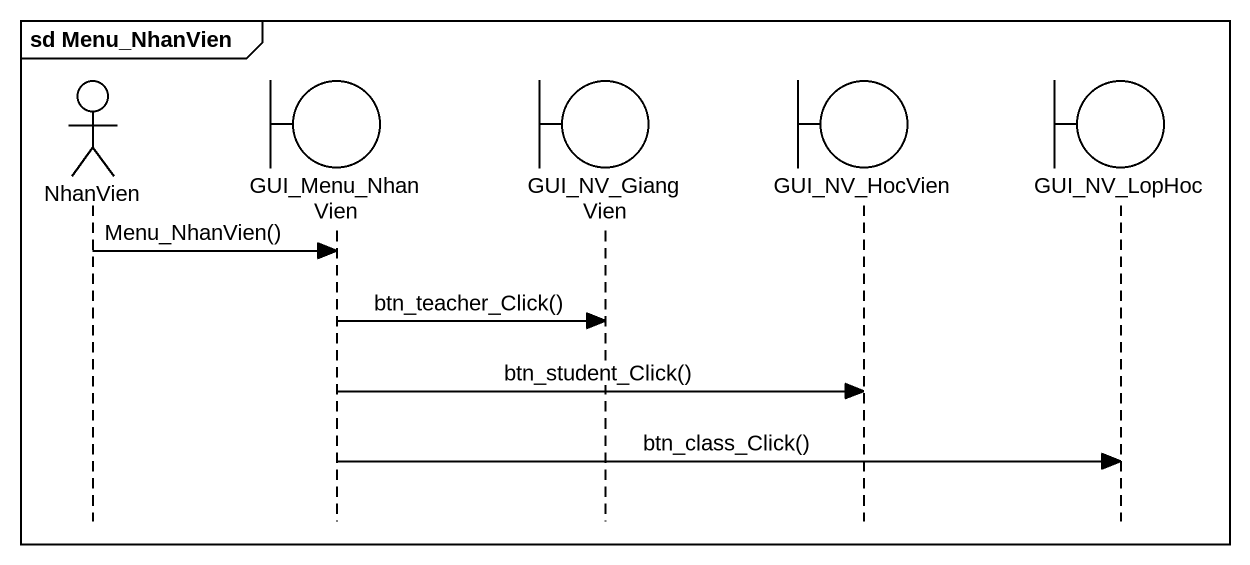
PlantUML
@startuml
mainframe sd Menu_NhanVien
hide footbox
actor NhanVien
boundary GUI_Menu_NhanVien
boundary GUI_NV_GiangVien
boundary GUI_NV_HocVien
boundary GUI_NV_LopHoc

NhanVien -> GUI_Menu_NhanVien : Menu_NhanVien()
GUI_Menu_NhanVien -> GUI_NV_GiangVien : btn_teacher_Click()
GUI_Menu_NhanVien -> GUI_NV_HocVien : btn_student_Click()
GUI_Menu_NhanVien -> GUI_NV_LopHoc : btn_class_Click()
@enduml
